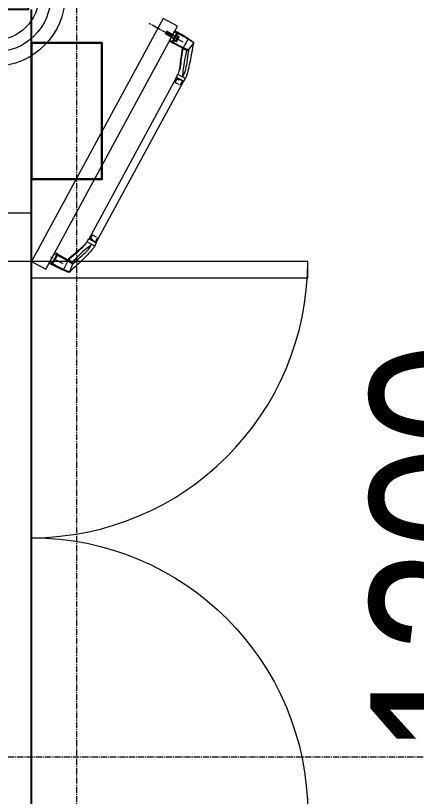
# Model space of a CAD drawing. Header units: millimetres. Extents: x -65509 to 912790, y 446 to 713294.
# Drawn here: x 483912 to 485145, y 515462 to 517865 of the extents above; entities that cross this region are included whole.
import ezdxf
from ezdxf import colors
from ezdxf.entities.mleader import LeaderData, LeaderLine
from ezdxf.math import Vec2, Vec3

# ---------------------------------------------------------------- set-up
doc = ezdxf.new("R2010")
doc.units = ezdxf.units.MM
for name, pattern in [('CENTER2', [28.575, 19.05, -3.175, 3.175, -3.175]), ('CENTERLINE', [30, 12, -1.5, 3, -1.5, 12]), ('HIDDEN', [9.525, 6.35, -3.175])]:
    doc.linetypes.add(name, pattern=pattern)
doc.layers.get('Defpoints').update_dxf_attribs({"color": 250})
for name, color, linetype, lineweight in [('АР_Витраж', 250, 'Continuous', 13), ('АР_Двери_витраж', 250, 'Continuous', 9), ('АР_Двери_внутренние_антипаника', 250, 'Continuous', 0), ('АР_Размеры обшивки', 250, 'Continuous', 5), ('КМ_Фахверки', 250, 'Continuous', 25), ('Размеры зашивки ГКЛ', 250, 'Continuous', 0), ('РД_Воронки с кровли', 250, 'Continuous', 18), ('РД_Оси_100', 250, 'Continuous', 0), ('РД_проем_инж перемыч_фахверк', 250, 'Continuous', 18)]:
    doc.layers.add(name, color=color, linetype=linetype, lineweight=lineweight)
doc.layers.add('АР_Делит', color=250, linetype='Continuous', lineweight=0, plot=False)
doc.layers.add('РД_Проем', color=250, linetype='Continuous', lineweight=0, plot=False)
doc.layers.add('МАГНИТЫ', color=7, linetype='Continuous', lineweight=30, true_color=0xd100d1)
doc.layers.add('РД_Витраж_вн', color=250, linetype='Continuous')
doc.styles.add('style1', font='ARIALN.TTF')
doc.dimstyles.new('Dim200_ареал', dxfattribs={"dimscale": 100, "dimtxt": 5, "dimasz": 2.5, "dimexe": 2, "dimexo": 2, "dimgap": 1, "dimtad": 1, "dimzin": 12, "dimdsep": 46, "dimtxsty": 'style1', "dimblk": 'ARCHTICK', "dimcen": 3, "dimdle": 2, "dimclrd": 256, "dimclre": 256, "dimaunit": 1, "dimadec": 0, "dimazin": 3, "dimtfac": 1, "dimtmove": 1, "dimatfit": 3, "dimldrblk": 'OPEN30', "dimfxl": 5, "dimfxlon": 1, "dimtolj": 1, "dimtzin": 0, "dimlwd": 9, "dimlwe": 9, "dimarcsym": 0})

# ---------------------------------------------------------------- blocks, each defined once
blk = doc.blocks.new('Ф_пеноблок 200')
at = {"layer": 'АР_Делит', "color": 1}
for radius in [216.3, 173, 136.2]:
    blk.add_circle((103.4, -41.9), radius, dxfattribs=at)
at = {"layer": 'КМ_Фахверки'}
blk.add_lwpolyline([(0, -75), (0, 0), (200, 0), (200, -75)], dxfattribs=at)
blk = doc.blocks.new('UUNEW01NEW00')
at = {"layer": 'АР_Двери_внутренние_антипаника', "color": 1, "linetype": 'CENTERLINE'}
blk.add_line((0, 4.4), (0, 26), dxfattribs=at)
at = {"layer": 'АР_Двери_внутренние_антипаника', "color": 40, "linetype": 'Continuous'}
for p, q in [((-9.1, 24), (9.1, 24)), ((-9.1, 19.3), (-9.1, 24)), ((-9, 18.2), (-9.1, 19.3)), ((-9, 17.1), (-9, 18.2)), ((-8.5, 1.5), (-9, 17.1)), ((9.1, 24), (9.1, 19.3)), ((-8.8, 1.3), (-13.2, -0.1)), ((-8.5, 1.5), (-8.8, 1.3)), ((8.3, 0.5), (8, -3.9)), ((-47.5, -11.9), (-52.5, -11.9)), ((-47.5, -11.9), (-46.3, -11.8)), ((-45.1, -11.7), (-46.3, -11.8)), ((-44.4, -11.5), (-45.1, -11.7)), ((-42.2, -11), (-44.4, -11.6)), ((-40, -10.4), (-42.2, -11)), ((-38, -9.7), (-40, -10.4)), ((-36.1, -9), (-38, -9.7)), ((-34.2, -8.3), (-36.1, -9)), ((-32.1, -7.5), (-34.2, -8.3)), ((-30.3, -6.7), (-32.1, -7.5)), ((-28.2, -5.9), (-30.3, -6.7)), ((-25.9, -4.9), (-28.2, -5.9)), ((-23.3, -3.9), (-25.9, -4.9)), ((-20.4, -2.7), (-23.3, -3.9)), ((-17, -1.5), (-20.4, -2.7)), ((-13.2, -0.1), (-17, -1.5)), ((-0.2, -12.7), (4.6, -11.2)), ((4.6, -11.2), (5.6, -10.9)), ((5.6, -10.9), (6.4, -10.5)), ((6.4, -10.5), (7.3, -9.6)), ((7.3, -9.6), (7.6, -8.9)), ((7.6, -8.9), (7.7, -8.7)), ((8, -3.9), (7.7, -8.6)), ((7.7, -8.7), (7.7, -8.6)), ((-53, -19.5), (-53, -12.4)), ((-53, -24.6), (-53, -19.5)), ((-39.3, -24.3), (-37.6, -23.9)), ((-37.6, -23.9), (-36.2, -23.6)), ((-36.2, -23.6), (-35.1, -23.3)), ((-35.1, -23.3), (-34.2, -23.1)), ((-34.2, -23.1), (-33.1, -22.8)), ((-33.1, -22.8), (-31.7, -22.5)), ((-31.7, -22.5), (-30.1, -22)), ((-30.1, -22), (-28.2, -21.5)), ((-28.2, -21.5), (-26, -20.8)), ((-26, -20.8), (-23.3, -20)), ((-23.3, -20), (-20.2, -19.1)), ((-20.2, -19.1), (-17.7, -18.3)), ((-17.7, -18.3), (-14.9, -17.4)), ((-14.9, -17.4), (-11.8, -16.4)), ((-11.8, -16.4), (-8.3, -15.3)), ((-8.3, -15.3), (-4.5, -14.1)), ((-4.5, -14.1), (-0.2, -12.7)), ((-52.5, -25.1), (-47.5, -25.1)), ((-47.5, -25.1), (-45.1, -25)), ((-45.1, -25), (-44.1, -24.9)), ((-44.1, -24.9), (-43.6, -24.9)), ((-43.6, -24.9), (-43, -24.8)), ((-43, -24.8), (-42.4, -24.8)), ((-42.4, -24.8), (-41.8, -24.7)), ((-41.8, -24.7), (-41.1, -24.6)), ((-41.1, -24.6), (-39.3, -24.3))]:
    blk.add_line(p, q, dxfattribs=at)
at = {"layer": 'АР_Двери_внутренние_антипаника', "color": 1, "linetype": 'Continuous'}
for p, q in [((-9.1, 19.3), (-8.9, 19.4)), ((-9.1, 19.3), (-9, 18.8)), ((-9, 18.8), (-8.8, 18.6)), ((-8.9, 19.4), (-8.5, 19.5)), ((-8.8, 18.6), (-8.6, 18.4)), ((-8.6, 18.4), (-8.4, 18.2)), ((-8.5, 19.5), (-8.2, 19.5)), ((-8.4, 18.2), (-8.1, 18.1)), ((-8.2, 19.5), (-7.8, 19.6)), ((-8.1, 18.1), (-7.6, 18)), ((-7.8, 19.6), (-7.5, 19.6)), ((-7.5, 18.3), (-7.6, 18.2)), ((-7.6, 18.2), (-7.6, 18)), ((-7.6, 18), (-7.6, 16.2)), ((-7.6, 16.2), (-7.6, 14.1)), ((-7.6, 14.1), (-7.6, 12.2)), ((-7.6, 12.2), (-7.6, 9.8)), ((-7.5, 19.6), (-7.1, 19.6)), ((-7.4, 18.3), (-7.5, 18.3)), ((-7.3, 18.3), (-7.4, 18.3)), ((-7.2, 18.3), (-7.3, 18.3)), ((-7.1, 18.3), (-7.2, 18.3)), ((-7.1, 24), (-7.1, 19.6)), ((-7.1, 19.6), (7.1, 19.6)), ((-7.1, 19.6), (-7.1, 18.3)), ((7.1, 18.3), (-7.1, 18.3)), ((-3.5, 16), (-4.6, 16.4)), ((-4.6, 16.4), (-4.6, 16.3)), ((-3.5, 15.9), (-4.6, 16.3)), ((-4.6, 16.3), (-3.8, 14.8)), ((-3.8, 14.8), (-3.3, 14.8)), ((-3, 14.7), (-3.8, 14.7)), ((-3.8, 14.7), (-3.8, 14.6)), ((-3, 14.6), (-3.8, 14.6)), ((-3.8, 14.6), (-3.8, 13.7)), ((-3.8, 13.7), (-3, 13.7)), ((-3.3, 14.8), (-3.6, 15.5)), ((-3.6, 15.5), (-2.7, 15.3)), ((-3.3, 14.9), (-3.6, 15.5)), ((-2.3, 15.7), (-3.5, 16)), ((-2.3, 15.6), (-3.5, 15.9)), ((-3.1, 14.4), (-3.4, 14.4)), ((-3.4, 14.4), (-3.4, 13.9)), ((-3.4, 14), (-3.1, 14)), ((-3.4, 13.9), (-3.1, 13.9)), ((-3.3, 14.9), (-3.3, 14.8)), ((-3, 14.4), (-3.1, 14.4)), ((-3.1, 14), (-3.1, 13.9)), ((-3.1, 14), (-3, 14)), ((-3.1, 13.9), (-3, 13.9)), ((-3, 14.7), (-3, 14.6)), ((-2.9, 14.7), (-3, 14.7)), ((-2.9, 14.6), (-3, 14.6)), ((-2.9, 14.4), (-3, 14.4)), ((-3, 14.4), (-3, 14.4)), ((-3, 14.4), (-3, 14.4)), ((-3, 14), (-3, 14)), ((-3, 14), (-3, 14)), ((-3, 14), (-2.9, 14)), ((-3, 13.9), (-3, 13.9)), ((-3, 13.9), (-3, 13.9)), ((-3, 13.9), (-2.9, 13.9)), ((-3, 13.7), (-2.9, 13.7)), ((-2.8, 14.7), (-2.9, 14.7)), ((-2.9, 14.7), (-2.9, 14.7)), ((-2.8, 14.5), (-2.9, 14.6)), ((-2.9, 14.6), (-2.9, 14.6)), ((-2.9, 14.3), (-2.9, 14.4)), ((-2.9, 14.3), (-2.9, 14.3)), ((-2.9, 14.3), (-2.9, 14.3)), ((-2.9, 14.3), (-2.9, 14.3)), ((-2.9, 14), (-2.9, 14.3)), ((-2.9, 14.1), (-2.9, 14)), ((-2.9, 14), (-2.9, 14.1)), ((-2.9, 14.1), (-2.9, 14.1)), ((-2.9, 14.1), (-2.9, 14.1)), ((-2.9, 14.1), (-2.9, 14.1)), ((-2.9, 14), (-2.9, 14)), ((-2.9, 13.9), (-2.9, 14)), ((-2.9, 14), (-2.9, 14)), ((-2.9, 14), (-2.9, 14)), ((-2.9, 13.9), (-2.9, 13.9)), ((-2.9, 13.9), (-2.9, 13.9)), ((-2.9, 13.7), (-2.8, 13.7)), ((-2.7, 14.6), (-2.8, 14.7)), ((-2.7, 14.5), (-2.8, 14.5)), ((-2.8, 13.7), (-2.8, 13.8)), ((-2.8, 13.8), (-2.7, 13.8)), ((-2.7, 15.3), (-1.7, 15.1)), ((-2.6, 14.6), (-2.7, 14.6)), ((-2.6, 14.5), (-2.7, 14.5)), ((-2.7, 13.8), (-2.6, 13.8)), ((-2.6, 14.5), (-2.6, 14.6)), ((-2.6, 14.6), (-2.6, 14.6)), ((-2.6, 14.4), (-2.6, 14.5)), ((-2.5, 14.5), (-2.6, 14.5)), ((-2.5, 14.4), (-2.6, 14.4)), ((-2.6, 14.4), (-2.6, 14.4)), ((-2.6, 13.8), (-2.6, 13.9)), ((-2.6, 13.9), (-2.5, 13.9)), ((-2.5, 14.4), (-2.5, 14.5)), ((-2.5, 14.4), (-2.5, 14.3)), ((-2.5, 14.3), (-2.5, 14.4)), ((-2.5, 14), (-2.5, 14.3)), ((-2.5, 13.9), (-2.5, 14)), ((-1, 15.5), (-2.3, 15.7)), ((-1, 15.4), (-2.3, 15.6)), ((-2.2, 14.5), (-2.3, 14.5)), ((-2.3, 14.5), (-2.3, 14.4)), ((-2.3, 14.4), (-2.3, 14.3)), ((-2.2, 14.4), (-2.3, 14.4)), ((-2.3, 14.4), (-2.3, 14.3)), ((-2.3, 14.3), (-2.3, 14)), ((-2.3, 14), (-2.3, 13.9)), ((-2.3, 13.9), (-2.3, 13.9)), ((-2.3, 13.9), (-2.2, 13.8)), ((-2.1, 14.6), (-2.2, 14.6)), ((-2.2, 14.6), (-2.2, 14.5)), ((-2.1, 14.5), (-2.2, 14.5)), ((-2.2, 14.5), (-2.2, 14.4)), ((-2.2, 13.8), (-2.2, 13.8)), ((-2.2, 13.8), (-2.1, 13.8)), ((-2, 14.7), (-2.1, 14.6)), ((-2, 14.6), (-2.1, 14.5)), ((-2.1, 14.6), (-2.1, 14.6)), ((-2.1, 14.5), (-2.1, 14.5)), ((-2.1, 13.8), (-2, 13.7)), ((-1.9, 14.7), (-2, 14.7)), ((-1.9, 14.6), (-2, 14.6)), ((-2, 13.7), (-2, 13.7)), ((-2, 13.7), (-1.9, 13.7)), ((-1.8, 14.7), (-1.9, 14.7)), ((-1.8, 14.6), (-1.9, 14.6)), ((-1.8, 14.4), (-1.9, 14.4)), ((-1.9, 14.4), (-1.9, 14.3)), ((-1.9, 14.3), (-1.9, 14)), ((-1.9, 14.3), (-1.9, 14.3)), ((-1.9, 14.3), (-1.9, 14.3)), ((-1.9, 14.3), (-1.9, 14.3)), ((-1.9, 14.1), (-1.9, 14.1)), ((-1.9, 14.1), (-1.9, 14.1)), ((-1.9, 14.1), (-1.9, 14.1)), ((-1.9, 14.1), (-1.8, 14)), ((-1.9, 14), (-1.9, 14)), ((-1.9, 14), (-1.9, 14)), ((-1.9, 14), (-1.9, 13.9)), ((-1.9, 13.9), (-1.8, 13.9)), ((-1.9, 13.7), (-1.8, 13.7)), ((-1.8, 14.7), (-1.8, 14.6)), ((-1.5, 14.7), (-1.8, 14.7)), ((-1.5, 14.6), (-1.8, 14.6)), ((-1.7, 14.4), (-1.8, 14.4)), ((-1.8, 14.4), (-1.8, 14.4)), ((-1.8, 14.4), (-1.8, 14.4)), ((-1.8, 14), (-1.8, 14)), ((-1.8, 14), (-1.8, 14)), ((-1.8, 14), (-1.7, 14)), ((-1.8, 13.9), (-1.8, 13.9)), ((-1.8, 13.9), (-1.8, 13.9)), ((-1.8, 13.9), (-1.7, 13.9)), ((-1.8, 13.7), (-1.5, 13.7)), ((-1.7, 15.1), (-0.7, 15)), ((-1.7, 14.4), (-1.7, 14.4)), ((-1.6, 14.4), (-1.7, 14.4)), ((-1.7, 14), (-1.7, 13.9)), ((-1.7, 14), (-1.7, 14)), ((-1.7, 14), (-1.6, 14)), ((-1.7, 13.9), (-1.6, 13.9)), ((-1.7, 13.9), (-1.7, 13.9)), ((-1.5, 14.4), (-1.6, 14.4)), ((-1.6, 14.4), (-1.6, 14.4)), ((-1.6, 14), (-1.6, 13.9)), ((-1.6, 14), (-1.6, 14)), ((-1.6, 14), (-1.5, 14)), ((-1.6, 13.9), (-1.6, 13.9)), ((-1.6, 13.9), (-1.5, 13.9)), ((-1.5, 14.7), (-1.5, 14.6)), ((-1.4, 14.7), (-1.5, 14.7)), ((-1.4, 14.6), (-1.5, 14.6)), ((-1.4, 14.3), (-1.5, 14.4)), ((-1.5, 14.4), (-1.5, 14.4)), ((-1.5, 14.4), (-1.5, 14.4)), ((-1.5, 14), (-1.4, 14.1)), ((-1.5, 14), (-1.5, 14)), ((-1.5, 14), (-1.5, 14)), ((-1.5, 14), (-1.5, 14)), ((-1.5, 13.9), (-1.5, 13.9)), ((-1.5, 13.9), (-1.5, 13.9)), ((-1.5, 13.9), (-1.5, 13.9)), ((-1.5, 13.9), (-1.4, 13.9)), ((-1.5, 13.7), (-1.4, 13.7)), ((-1.3, 14.7), (-1.4, 14.7)), ((-1.3, 14.6), (-1.4, 14.6)), ((-1.4, 14.3), (-1.4, 14.3)), ((-1.4, 14.3), (-1.4, 14.3)), ((-1.4, 14.3), (-1.4, 14.3)), ((-1.4, 14), (-1.4, 14.3)), ((-1.4, 14.1), (-1.4, 14)), ((-1.4, 14.1), (-1.4, 14.1)), ((-1.4, 14.1), (-1.4, 14.1)), ((-1.4, 14.1), (-1.4, 14.1)), ((-1.4, 13.9), (-1.4, 14)), ((-1.4, 14), (-1.4, 14)), ((-1.4, 14), (-1.4, 14)), ((-1.4, 13.7), (-1.3, 13.7)), ((-1.2, 14.6), (-1.3, 14.7)), ((-1.3, 14.7), (-1.3, 14.7)), ((-1.3, 14.5), (-1.3, 14.6)), ((-1.2, 14.5), (-1.3, 14.5)), ((-1.3, 13.7), (-1.2, 13.8)), ((-1.1, 14.6), (-1.2, 14.6)), ((-1.1, 14.5), (-1.2, 14.5)), ((-1.2, 13.8), (-1.2, 13.8)), ((-1.2, 13.8), (-1.1, 13.8)), ((-1.1, 14.5), (-1.1, 14.6)), ((-1.1, 14.6), (-1.1, 14.6)), ((-1.1, 14.4), (-1.1, 14.5)), ((-1, 14.5), (-1.1, 14.5)), ((-1, 14.4), (-1.1, 14.4)), ((-1.1, 14.4), (-1.1, 14.4)), ((-1.1, 13.8), (-1.1, 13.9)), ((-1.1, 13.9), (-1, 13.9)), ((0, 16.5), (-1, 15.5)), ((0, 16.4), (-1, 15.4)), ((-1, 15.5), (-1, 15.4)), ((-1, 14.4), (-1, 14.5)), ((-1, 14.3), (-1, 14.4)), ((-1, 14.4), (-1, 14.3)), ((-1, 14), (-1, 14.3)), ((-1, 13.9), (-1, 14)), ((0, 14.7), (-0.8, 14.7)), ((-0.8, 14.7), (-0.8, 14.6)), ((0, 14.6), (-0.8, 14.6)), ((-0.8, 14.6), (-0.8, 13.7)), ((-0.8, 13.7), (-0.4, 13.7)), ((-0.7, 15), (0, 15.7)), ((-0.1, 14.4), (-0.4, 14.4)), ((-0.4, 14.4), (-0.4, 14.2)), ((-0.4, 14.3), (-0.1, 14.3)), ((-0.4, 14.2), (-0.1, 14.2)), ((-0.4, 14.1), (-0.2, 14.1)), ((-0.4, 13.7), (-0.4, 14.1)), ((-0.2, 14.1), (0, 13.7)), ((0, 14.4), (-0.1, 14.4)), ((-0.1, 14.4), (-0.1, 14.4)), ((-0.1, 14.4), (-0.1, 14.4)), ((-0.1, 14.3), (-0.1, 14.2)), ((-0.1, 14.3), (-0.1, 14.3)), ((-0.1, 14.3), (-0.1, 14.3)), ((-0.1, 14.3), (0, 14.3)), ((-0.1, 14.2), (-0.1, 14.2)), ((-0.1, 14.2), (-0.1, 14.2)), ((-0.1, 14.2), (0, 14.2)), ((0, 16.5), (0, 16.4)), ((1, 15.5), (0, 16.5)), ((1, 15.4), (0, 16.4)), ((0, 15.7), (0.7, 15)), ((0, 14.7), (0, 14.6)), ((0.1, 14.7), (0, 14.7)), ((0.1, 14.6), (0, 14.6)), ((0, 14.3), (0, 14.4)), ((0, 14.4), (0, 14.4)), ((0, 14.3), (0, 14.4)), ((0, 14.4), (0, 14.4)), ((0, 14.4), (0, 14.4)), ((0, 14.4), (0, 14.4)), ((0, 14.4), (0, 14.4)), ((0, 14.3), (0, 14.3)), ((0, 14.3), (0, 14.3)), ((0, 14.3), (0, 14.3)), ((0, 14.2), (0, 14.3)), ((0, 14.3), (0, 14.3)), ((0, 14.3), (0, 14.3)), ((0, 14.3), (0, 14.3)), ((0, 14.2), (0, 14.2)), ((0, 14.2), (0, 14.2)), ((0, 13.7), (0.5, 13.7)), ((0.2, 14.7), (0.1, 14.7)), ((0.2, 14.6), (0.1, 14.6)), ((0.3, 14.6), (0.2, 14.7)), ((0.2, 14.7), (0.2, 14.7)), ((0.2, 14.5), (0.2, 14.6)), ((0.3, 14.5), (0.2, 14.5)), ((0.5, 13.7), (0.2, 14.1)), ((0.2, 14.1), (0.3, 14.1)), ((0.4, 14.6), (0.3, 14.6)), ((0.4, 14.5), (0.3, 14.5)), ((0.3, 14.1), (0.4, 14.2)), ((0.3, 14.1), (0.3, 14.1)), ((0.5, 13.8), (0.3, 14.1)), ((0.4, 14.5), (0.4, 14.6)), ((0.4, 14.6), (0.4, 14.6)), ((0.4, 14.4), (0.4, 14.5)), ((0.4, 14.4), (0.4, 14.5)), ((0.4, 14.5), (0.4, 14.5)), ((0.4, 14.3), (0.4, 14.4)), ((0.4, 14.4), (0.4, 14.4)), ((0.4, 14.4), (0.4, 14.4)), ((0.4, 14.2), (0.4, 14.3)), ((0.4, 14.3), (0.4, 14.3)), ((0.4, 14.2), (0.4, 14.2)), ((0.5, 13.8), (0.5, 13.7)), ((0.7, 15), (1.7, 15.1)), ((0.7, 14.7), (0.7, 14.6)), ((1.4, 14.7), (0.7, 14.7)), ((1.4, 14.6), (0.7, 14.6)), ((0.7, 14.6), (0.7, 13.7)), ((0.7, 13.7), (1.1, 13.7)), ((2.3, 15.7), (1, 15.5)), ((2.3, 15.6), (1, 15.4)), ((1, 15.5), (1, 15.4)), ((1.1, 13.7), (1.1, 14.3)), ((1.1, 14.3), (1.2, 14.3)), ((1.2, 14.3), (1.5, 13.7)), ((1.4, 14.7), (1.4, 14.6)), ((1.6, 14.2), (1.4, 14.7)), ((1.6, 14.1), (1.4, 14.6)), ((1.5, 13.7), (1.8, 13.7)), ((1.6, 14.2), (1.6, 14.1)), ((1.7, 14.2), (1.6, 14.2)), ((1.7, 14.1), (1.6, 14.1)), ((1.7, 15.1), (2.7, 15.3)), ((1.9, 14.7), (1.7, 14.2)), ((1.9, 14.6), (1.7, 14.1)), ((1.7, 14.2), (1.7, 14.1)), ((1.8, 13.7), (2, 14.3)), ((1.9, 14.7), (1.9, 14.6)), ((2.5, 14.7), (1.9, 14.7)), ((2.5, 14.6), (1.9, 14.6)), ((2, 14.3), (2.2, 14.3)), ((2.2, 14.3), (2.2, 13.7)), ((2.2, 13.7), (2.5, 13.7)), ((3.5, 16), (2.3, 15.7)), ((3.5, 15.9), (2.3, 15.6)), ((2.5, 14.7), (2.5, 14.6)), ((2.5, 13.7), (2.5, 14.6)), ((2.7, 15.3), (3.6, 15.5)), ((3.1, 14.7), (2.7, 13.8)), ((3.1, 14.6), (2.7, 13.7)), ((2.7, 13.8), (2.7, 13.7)), ((2.7, 13.7), (3.2, 13.7)), ((3.1, 14.7), (3.1, 14.6)), ((3.9, 14.7), (3.1, 14.7)), ((3.9, 14.6), (3.1, 14.6)), ((3.2, 13.7), (3.2, 13.9)), ((3.2, 13.9), (3.8, 13.9)), ((3.6, 15.5), (3.3, 14.8)), ((3.6, 15.5), (3.3, 14.9)), ((3.3, 14.9), (3.3, 14.8)), ((3.3, 14.8), (3.8, 14.8)), ((3.4, 14.3), (3.3, 14)), ((3.3, 14.1), (3.7, 14.1)), ((3.3, 14), (3.7, 14)), ((3.6, 14.3), (3.4, 14.3)), ((4.6, 16.4), (3.5, 16)), ((4.6, 16.3), (3.5, 15.9)), ((3.7, 14), (3.6, 14.3)), ((3.8, 14.8), (4.6, 16.3)), ((3.8, 13.9), (3.8, 13.7)), ((3.8, 13.7), (4.2, 13.7)), ((3.9, 14.7), (3.9, 14.6)), ((4.2, 13.8), (3.9, 14.7)), ((4.2, 13.7), (3.9, 14.6)), ((4.2, 13.8), (4.2, 13.7)), ((4.6, 16.4), (4.6, 16.3)), ((7.1, 19.6), (7.1, 24)), ((7.1, 19.6), (7.1, 18.3)), ((7.1, 19.6), (7.5, 19.6)), ((7.2, 18.3), (7.1, 18.3)), ((7.3, 18.3), (7.2, 18.3)), ((7.5, 18.3), (7.3, 18.3)), ((7.5, 19.6), (7.8, 19.6)), ((7.6, 18.2), (7.5, 18.3)), ((7.6, 18), (7.6, 18.2)), ((7.6, 18), (8.1, 18.1)), ((7.6, 16.2), (7.6, 18)), ((7.6, 14.2), (7.6, 16.2)), ((7.6, 12.3), (7.6, 14.2)), ((7.6, 9.9), (7.6, 12.3)), ((7.8, 19.6), (8.2, 19.5)), ((8.1, 18.1), (8.4, 18.2)), ((8.2, 19.5), (8.5, 19.5)), ((8.4, 18.2), (8.6, 18.4)), ((8.5, 19.5), (8.9, 19.4)), ((8.6, 18.4), (8.8, 18.6)), ((8.8, 18.6), (9, 18.8)), ((8.9, 19.4), (9.1, 19.3)), ((9, 18.8), (9.1, 19.3)), ((-9.3, 0.2), (-14.4, -1.5)), ((-9.2, 0.8), (-9.3, 0.2)), ((-9.3, -0.1), (-9.3, 0.2)), ((-9.2, 0.2), (-9.3, 0.2)), ((-9.1, 1), (-9.2, 0.8)), ((-8.9, 0.5), (-9.2, 0.2)), ((-9, 1.2), (-9.1, 1)), ((-8.8, 1.3), (-9, 1.2)), ((-8.7, 0.8), (-8.9, 0.5)), ((-8.6, 0.9), (-8.7, 0.8)), ((-8.6, 1), (-8.6, 0.9)), ((-8.5, 1), (-8.6, 1)), ((-8.4, 0.8), (-8.5, 1.5)), ((-8.4, 1.3), (-8.5, 1)), ((-8.4, 1.4), (-8.4, 0.4)), ((-8.3, 0.5), (-8.4, 0.8)), ((-8.4, 0.4), (-8.4, -0.4)), ((-8.4, 0.4), (-8.3, 0.4)), ((-8.1, 0.2), (-8.3, 0.5)), ((-7.8, 0.1), (-8.1, 0.2)), ((-7.4, 0), (-7.8, 0.1)), ((-7.6, 9.8), (-7.6, 7.8)), ((-7.6, 7.8), (-7.6, 6.2)), ((-7.6, 6.2), (-7.6, 4.7)), ((-7.6, 4.7), (-7.5, 3.2)), ((-7.5, 3.2), (-7.5, 1.6)), ((-7.5, 1.6), (-7.4, 0)), ((-7.5, 0), (-7.5, 0)), ((-7.5, 0), (-7.3, 0)), ((-7.4, 0), (7.4, 0)), ((-7.3, 0), (7.3, 0)), ((6.7, -9.4), (7.3, 0)), ((7.4, 0), (7.5, 2)), ((7.8, 0.1), (7.4, 0)), ((7.5, 2), (7.6, 4)), ((7.6, 8), (7.6, 9.9)), ((7.6, 5.9), (7.6, 8)), ((7.6, 4), (7.6, 5.9)), ((8.1, 0.2), (7.8, 0.1)), ((8.3, 0.5), (8.1, 0.2)), ((8.4, 0.8), (8.3, 0.5)), ((-52.5, -11.9), (-52.5, -19.8)), ((-47.5, -11.9), (-47.5, -19.8)), ((-47.5, -11.9), (-47.5, -11.9)), ((-43.1, -11.4), (-44.5, -11.6)), ((-41.6, -11.2), (-43.1, -11.4)), ((-39.3, -10.7), (-41.6, -11.2)), ((-36.7, -9.9), (-39.3, -10.7)), ((-33.8, -8.9), (-36.7, -9.9)), ((-30.7, -7.7), (-33.8, -8.9)), ((-27.2, -6.3), (-30.7, -7.7)), ((-23.3, -4.8), (-27.2, -6.3)), ((-26.8, -12.1), (-22.9, -10.9)), ((-19.1, -3.2), (-23.3, -4.8)), ((-22.9, -10.9), (-18.7, -9.6)), ((-14.4, -1.5), (-19.1, -3.2)), ((-18.7, -9.6), (-14, -8.2)), ((-12.8, -10.8), (-17.3, -12.4)), ((-14, -8.2), (-8.8, -6.6)), ((-7.8, -9.1), (-12.8, -10.8)), ((-9, -3.8), (-9.3, -0.1)), ((-8.8, -6.6), (-9, -3.8)), ((-8.8, -6.6), (-8.8, -6.6)), ((-8.8, -7.3), (-8.8, -6.6)), ((-8.8, -6.6), (-8.7, -6.6)), ((-8.5, -8.1), (-8.8, -7.3)), ((-8.7, -6.6), (-8.6, -6.6)), ((-8.6, -6.6), (-8.4, -6.7)), ((-8.2, -8.7), (-8.5, -8.1)), ((-8.4, -0.4), (-8.3, -0.9)), ((-8.4, -6.7), (-8.1, -6.7)), ((-8.3, -0.9), (-8.3, -1.1)), ((-8.3, -1.1), (-8.3, -1.1)), ((-8.3, -1.2), (-8.2, -1.2)), ((-8.2, -1.2), (-8.2, -1.2)), ((-8.2, -1.2), (-8.2, -1.5)), ((-8.2, -1.5), (-8.2, -1.5)), ((-7.8, -9.1), (-8.2, -8.7)), ((-8.1, -6.7), (-8, -6.6)), ((-8, -7.1), (-8.1, -6.7)), ((-8.1, -6.7), (-8.1, -6.7)), ((-8, -6.6), (-8, -6.6)), ((-8, -6.6), (-7.9, -6.6)), ((-7.6, -7.6), (-8, -7.1)), ((-7.8, -6.9), (-7.9, -6.6)), ((-7.9, -6.6), (-7.9, -6.7)), ((-7.9, -6.7), (-7.9, -6.6)), ((-7.5, -7.2), (-7.8, -6.9)), ((-7.4, -8.9), (-7.8, -9.1)), ((-7.2, -8), (-7.6, -7.6)), ((-7.2, -7.4), (-7.5, -7.2)), ((-7.1, -8.7), (-7.4, -8.9)), ((-7.3, 0), (-7.2, -1.7)), ((-7.2, -1.7), (-7.2, -3.1)), ((-7.2, -3.1), (-7.1, -4.5)), ((-6.9, -7.4), (-7.2, -7.4)), ((-6.7, -8.2), (-7.2, -8)), ((-7.1, -4.5), (-7, -6)), ((-6.7, -8.2), (-7.1, -8.7)), ((-7, -6), (-6.9, -7.4)), ((-6.9, -7.4), (-6.8, -7.5)), ((-6.8, -7.5), (-6.8, -7.5)), ((-6.8, -7.5), (-6.8, -7.6)), ((-6.8, -7.6), (-6.8, -7.6)), ((-6.8, -7.6), (-6.8, -7.6)), ((-6.8, -7.6), (-6.8, -7.6)), ((-6.8, -7.6), (-6.8, -7.6)), ((-6.8, -7.6), (-6.8, -7.6)), ((-6.8, -7.6), (-6.8, -7.6)), ((-6.8, -7.6), (-6.8, -7.6)), ((-6.8, -7.6), (-6.8, -7.6)), ((-6.8, -7.6), (-6.8, -7.6)), ((-6.8, -7.6), (-6.8, -7.6)), ((-6.8, -7.6), (-6.8, -7.6)), ((-6.8, -7.6), (-6.8, -7.6)), ((-6.8, -7.6), (-6.8, -7.6)), ((-6.8, -7.6), (-6.7, -7.8)), ((-6.7, -7.8), (-6.6, -8)), ((-6.6, -8), (-6.7, -8.1)), ((-6.7, -8.1), (-6.7, -8.2)), ((-6.7, -8.2), (5.6, -10.6)), ((5.6, -10.6), (6.3, -10)), ((5.6, -10.6), (6, -10.6)), ((6, -10.6), (6.3, -10.5)), ((6.3, -10), (6.6, -9.7)), ((6.3, -10.5), (6.4, -10.5)), ((6.6, -9.7), (6.7, -9.4)), ((6.7, -9.4), (7.1, -9.3)), ((7.1, -9.3), (7.4, -9.1)), ((7.4, -9.1), (7.6, -8.9)), ((8.3, -0.4), (8.3, -0.3)), ((-52.5, -19.8), (-52.5, -25.1)), ((-47.5, -19.8), (-46, -19.6)), ((-45.9, -19.8), (-47.5, -19.8)), ((-47.5, -19.8), (-47.5, -25.1)), ((-46, -19.6), (-44.5, -19.2)), ((-44.3, -19.8), (-45.9, -19.8)), ((-44.5, -19.2), (-42.9, -18.5)), ((-42.5, -19.7), (-44.3, -19.8)), ((-42.9, -18.5), (-41.3, -17.7)), ((-40.6, -19.6), (-42.5, -19.7)), ((-41.3, -17.7), (-39, -16.7)), ((-37.8, -19.2), (-40.6, -19.6)), ((-39, -16.7), (-36.4, -15.7)), ((-34.9, -18.5), (-37.8, -19.2)), ((-36.4, -15.7), (-33.5, -14.5)), ((-31.9, -17.6), (-34.9, -18.5)), ((-33.5, -14.5), (-30.3, -13.4)), ((-28.7, -16.6), (-31.9, -17.6)), ((-30.3, -13.4), (-26.8, -12.1)), ((-25.2, -15.3), (-28.7, -16.6)), ((-21.4, -13.9), (-25.2, -15.3)), ((-17.3, -12.4), (-21.4, -13.9)), ((-52.5, -25.1), (-47.5, -25.1))]:
    blk.add_line(p, q, dxfattribs=at)
at = {"layer": 'АР_Двери_внутренние_антипаника', "color": 1, "linetype": 'HIDDEN'}
for p, q in [((-60.5, -14), (-53, -14)), ((-60.5, -14), (-60.5, -23)), ((-60.5, -23), (-53, -23)), ((-54.5, -17.6), (-54.5, -14.1)), ((-54.5, -14.1), (-53, -14.1)), ((-54.5, -17.6), (-53, -17.6))]:
    blk.add_line(p, q, dxfattribs=at)
at = {"layer": 'АР_Двери_внутренние_антипаника', "color": 40, "linetype": 'Continuous'}
for centre, radius, start, end in [((-490.9, 27.7), 500, 356.9219, 359.0377), ((-52.5, -12.4), 0.5, 90, 180), ((-52.5, -24.6), 0.5, 180, 270)]:
    blk.add_arc(centre, radius, start, end, dxfattribs=at)
at = {"layer": 'АР_Двери_внутренние_антипаника', "color": 1, "linetype": 'Continuous'}
blk.add_arc((490.8, 29.3), 500, 183.3082, 184.1216, dxfattribs=at)
blk.add_point((0, 0), dxfattribs=at)
blk = doc.blocks.new('66NEW00')
at = {"layer": 'АР_Двери_внутренние_антипаника', "color": 40, "linetype": 'Continuous'}
for p, q in [((9.1, 0), (-9.1, 0)), ((-9.1, 0), (-9.1, -4.7)), ((9.1, -4.7), (9.1, 0)), ((8.5, -22.4), (9, -6.9)), ((9, -5.7), (9.1, -4.7)), ((9, -6.9), (9, -5.7)), ((-8.3, -23.5), (-8, -27.9)), ((8.5, -22.4), (8.8, -22.7)), ((8.8, -22.7), (13.2, -24.1)), ((-8, -27.9), (-7.7, -32.5)), ((-7.7, -32.7), (-7.7, -32.5)), ((-7.6, -32.8), (-7.7, -32.7)), ((-7.3, -33.6), (-7.6, -32.8)), ((-6.4, -34.5), (-7.3, -33.6)), ((-5.6, -34.9), (-6.4, -34.5)), ((-4.6, -35.2), (-5.6, -34.9)), ((0.2, -36.7), (-4.6, -35.2)), ((13.2, -24.1), (17, -25.5)), ((17, -25.5), (20.4, -26.7)), ((20.4, -26.7), (23.3, -27.9)), ((23.3, -27.9), (25.9, -28.9)), ((25.9, -28.9), (28.2, -29.9)), ((28.2, -29.9), (30.3, -30.7)), ((30.3, -30.7), (32.1, -31.4)), ((32.1, -31.4), (34.2, -32.3)), ((34.2, -32.3), (36.1, -33)), ((36.1, -33), (38, -33.7)), ((38, -33.7), (40, -34.4)), ((40, -34.4), (42.2, -35)), ((42.2, -35), (44.4, -35.5)), ((44.4, -35.5), (45.1, -35.6)), ((45.1, -35.6), (46.3, -35.8)), ((47.5, -35.8), (46.3, -35.8)), ((47.5, -35.8), (52.5, -35.8)), ((4.5, -38.1), (0.2, -36.7)), ((8.3, -39.3), (4.5, -38.1)), ((11.8, -40.4), (8.3, -39.3)), ((14.9, -41.4), (11.8, -40.4)), ((17.7, -42.3), (14.9, -41.4)), ((20.2, -43), (17.7, -42.3)), ((23.3, -44), (20.2, -43)), ((26, -44.8), (23.3, -44)), ((28.2, -45.4), (26, -44.8)), ((30.1, -46), (28.2, -45.4)), ((31.7, -46.4), (30.1, -46)), ((33.1, -46.8), (31.7, -46.4)), ((34.2, -47.1), (33.1, -46.8)), ((35.1, -47.3), (34.2, -47.1)), ((36.2, -47.6), (35.1, -47.3)), ((37.6, -47.9), (36.2, -47.6)), ((39.3, -48.2), (37.6, -47.9)), ((53, -43.4), (53, -36.3)), ((53, -48.6), (53, -43.4)), ((41.1, -48.6), (39.3, -48.2)), ((41.8, -48.7), (41.1, -48.6)), ((42.4, -48.7), (41.8, -48.7)), ((43, -48.8), (42.4, -48.7)), ((43.6, -48.9), (43, -48.8)), ((44.1, -48.9), (43.6, -48.9)), ((45.1, -49), (44.1, -48.9)), ((47.5, -49.1), (45.1, -49)), ((52.5, -49.1), (47.5, -49.1))]:
    blk.add_line(p, q, dxfattribs=at)
at = {"layer": 'АР_Двери_внутренние_антипаника', "color": 1, "linetype": 'Continuous'}
for p, q in [((-7.1, -4.4), (-7.1, 0)), ((7.1, 0), (7.1, -4.4)), ((-8.9, -4.6), (-9.1, -4.7)), ((-9, -5.2), (-9.1, -4.7)), ((-8.8, -5.4), (-9, -5.2)), ((-8.5, -4.5), (-8.9, -4.6)), ((-8.6, -5.6), (-8.8, -5.4)), ((-8.4, -5.7), (-8.6, -5.6)), ((-8.2, -4.4), (-8.5, -4.5)), ((-8.1, -5.8), (-8.4, -5.7)), ((-7.8, -4.4), (-8.2, -4.4)), ((-7.6, -5.9), (-8.1, -5.8)), ((-7.5, -4.4), (-7.8, -4.4)), ((-7.6, -5.8), (-7.5, -5.7)), ((-7.6, -5.9), (-7.6, -5.8)), ((-7.6, -7.7), (-7.6, -5.9)), ((-7.6, -9.8), (-7.6, -7.7)), ((-7.6, -11.7), (-7.6, -9.8)), ((-7.6, -14), (-7.6, -11.7)), ((-7.1, -4.4), (-7.5, -4.4)), ((-7.5, -5.7), (-7.3, -5.7)), ((-7.3, -5.7), (-7.2, -5.6)), ((-7.2, -5.6), (-7.1, -5.6)), ((7.1, -4.4), (-7.1, -4.4)), ((-7.1, -4.4), (-7.1, -5.6)), ((-7.1, -5.6), (7.1, -5.6)), ((7.1, -4.4), (7.1, -5.6)), ((7.5, -4.4), (7.1, -4.4)), ((7.1, -5.6), (7.2, -5.6)), ((7.2, -5.6), (7.3, -5.7)), ((7.3, -5.7), (7.4, -5.7)), ((7.4, -5.7), (7.5, -5.7)), ((7.8, -4.4), (7.5, -4.4)), ((7.5, -5.7), (7.6, -5.8)), ((8.1, -5.8), (7.6, -5.9)), ((7.6, -5.8), (7.6, -5.9)), ((7.6, -5.9), (7.6, -7.8)), ((7.6, -7.8), (7.6, -9.9)), ((7.6, -9.9), (7.6, -11.8)), ((7.6, -11.8), (7.6, -14.2)), ((8.2, -4.4), (7.8, -4.4)), ((8.4, -5.7), (8.1, -5.8)), ((8.5, -4.5), (8.2, -4.4)), ((8.6, -5.6), (8.4, -5.7)), ((8.9, -4.6), (8.5, -4.5)), ((8.8, -5.4), (8.6, -5.6)), ((9, -5.2), (8.8, -5.4)), ((9.1, -4.7), (8.9, -4.6)), ((9.1, -4.7), (9, -5.2)), ((-8.4, -23.1), (-8.3, -23.5)), ((-8.3, -23.5), (-8.1, -23.7)), ((-8.1, -23.7), (-7.8, -23.9)), ((-7.8, -23.9), (-7.4, -24)), ((-7.6, -16), (-7.6, -14)), ((-7.6, -18.1), (-7.6, -16)), ((-7.6, -19.9), (-7.6, -18.1)), ((-7.5, -21.9), (-7.6, -19.9)), ((-7.4, -24), (-7.5, -21.9)), ((7.4, -24), (-7.4, -24)), ((7.3, -24), (-7.3, -24)), ((-6.7, -33.3), (-7.3, -24)), ((7.3, -24), (7.2, -25.6)), ((7.5, -24), (7.3, -24)), ((7.5, -22.4), (7.4, -24)), ((7.4, -24), (7.8, -23.9)), ((7.6, -19.3), (7.5, -20.8)), ((7.5, -20.8), (7.5, -22.4)), ((7.5, -24), (7.5, -24)), ((7.6, -14.2), (7.6, -16.2)), ((7.6, -16.2), (7.6, -17.8)), ((7.6, -17.8), (7.6, -19.3)), ((7.8, -23.9), (8.1, -23.7)), ((8.1, -23.7), (8.3, -23.5)), ((8.3, -23.5), (8.4, -23.1)), ((8.4, -23.6), (8.3, -23.6)), ((8.4, -23.1), (8.5, -22.4)), ((8.4, -22.6), (8.5, -22.9)), ((8.4, -22.6), (8.4, -23.6)), ((8.4, -23.6), (8.4, -24.3)), ((8.5, -22.9), (8.6, -23)), ((8.6, -23), (8.6, -23.1)), ((8.6, -23.1), (8.7, -23.2)), ((8.7, -23.2), (8.9, -23.4)), ((8.8, -22.7), (9, -22.8)), ((8.9, -23.4), (9.2, -23.8)), ((9, -22.8), (9.1, -22.9)), ((9.1, -22.9), (9.2, -23.2)), ((9.2, -23.2), (9.3, -23.8)), ((9.2, -23.8), (9.3, -23.8)), ((9.3, -23.8), (14.4, -25.5)), ((9.3, -24), (9.3, -23.8)), ((-8.3, -24.4), (-8.3, -24.2)), ((-7.4, -33.1), (-7.6, -32.8)), ((-7.1, -33.3), (-7.4, -33.1)), ((-6.7, -33.3), (-7.1, -33.3)), ((-6.6, -33.7), (-6.7, -33.3)), ((-6.3, -34), (-6.6, -33.7)), ((-6.3, -34.5), (-6.4, -34.4)), ((-5.6, -34.5), (-6.3, -34)), ((-6, -34.6), (-6.3, -34.5)), ((-5.6, -34.5), (-6, -34.6)), ((6.7, -32.2), (-5.6, -34.5)), ((6.7, -31.8), (6.6, -32)), ((6.6, -32), (6.7, -32.1)), ((6.8, -31.6), (6.7, -31.8)), ((6.7, -32.2), (7.2, -32)), ((6.7, -32.1), (6.7, -32.2)), ((6.7, -32.2), (7.1, -32.7)), ((6.9, -31.4), (6.8, -31.5)), ((6.8, -31.5), (6.8, -31.5)), ((6.8, -31.5), (6.8, -31.5)), ((6.8, -31.5), (6.8, -31.6)), ((6.8, -31.6), (6.8, -31.6)), ((6.8, -31.6), (6.8, -31.6)), ((6.8, -31.6), (6.8, -31.6)), ((6.8, -31.6), (6.8, -31.6)), ((6.8, -31.6), (6.8, -31.6)), ((6.8, -31.6), (6.8, -31.6)), ((6.8, -31.6), (6.8, -31.6)), ((6.8, -31.6), (6.8, -31.6)), ((6.8, -31.6), (6.8, -31.6)), ((6.8, -31.6), (6.8, -31.6)), ((6.8, -31.6), (6.8, -31.6)), ((6.8, -31.6), (6.8, -31.6)), ((7, -29.9), (6.9, -31.4)), ((6.9, -31.4), (7.2, -31.3)), ((7.1, -28.5), (7, -29.9)), ((7.2, -27.1), (7.1, -28.5)), ((7.1, -32.7), (7.4, -32.9)), ((7.2, -25.6), (7.2, -27.1)), ((7.2, -31.3), (7.5, -31.2)), ((7.2, -32), (7.6, -31.6)), ((7.4, -32.9), (7.8, -33.1)), ((7.5, -31.2), (7.8, -30.9)), ((7.6, -31.6), (8, -31.1)), ((7.8, -30.9), (7.9, -30.6)), ((7.8, -33.1), (8.2, -32.7)), ((7.8, -33.1), (12.8, -34.8)), ((8, -30.6), (7.9, -30.6)), ((7.9, -30.6), (7.9, -30.6)), ((7.9, -30.6), (7.9, -30.6)), ((8, -31.1), (8.1, -30.6)), ((8.1, -30.6), (8, -30.6)), ((8, -30.6), (8, -30.6)), ((8.1, -30.7), (8.1, -30.6)), ((8.4, -30.7), (8.1, -30.7)), ((8.2, -25.1), (8.2, -25.2)), ((8.3, -25.1), (8.2, -25.1)), ((8.2, -25.2), (8.2, -25.5)), ((8.2, -25.5), (8.2, -25.5)), ((8.2, -32.7), (8.5, -32.1)), ((8.4, -24.3), (8.3, -24.8)), ((8.3, -24.8), (8.3, -25.1)), ((8.3, -25.1), (8.3, -25.1)), ((8.6, -30.6), (8.4, -30.7)), ((8.5, -32.1), (8.8, -31.3)), ((8.7, -30.6), (8.6, -30.6)), ((8.8, -30.6), (8.7, -30.6)), ((8.8, -30.6), (9, -27.8)), ((14, -32.2), (8.8, -30.6)), ((8.8, -30.6), (8.8, -30.6)), ((8.8, -31.3), (8.8, -30.6)), ((9, -27.8), (9.3, -24)), ((12.8, -34.8), (17.3, -36.4)), ((18.7, -33.6), (14, -32.2)), ((14.4, -25.5), (19.1, -27.2)), ((22.9, -34.9), (18.7, -33.6)), ((19.1, -27.2), (23.3, -28.8)), ((26.8, -36.1), (22.9, -34.9)), ((23.3, -28.8), (27.2, -30.3)), ((27.2, -30.3), (30.7, -31.7)), ((30.7, -31.7), (33.8, -32.9)), ((33.8, -32.9), (36.7, -33.9)), ((36.7, -33.9), (39.3, -34.6)), ((39.3, -34.6), (41.6, -35.1)), ((41.6, -35.1), (43.1, -35.4)), ((43.1, -35.4), (44.5, -35.6)), ((47.5, -35.9), (47.5, -43.7)), ((47.5, -35.9), (47.5, -35.9)), ((52.5, -35.9), (52.5, -43.7)), ((17.3, -36.4), (21.4, -37.9)), ((21.4, -37.9), (25.2, -39.3)), ((25.2, -39.3), (28.7, -40.5)), ((30.3, -37.3), (26.8, -36.1)), ((28.7, -40.5), (31.9, -41.6)), ((33.5, -38.5), (30.3, -37.3)), ((31.9, -41.6), (34.9, -42.5)), ((36.4, -39.6), (33.5, -38.5)), ((34.9, -42.5), (37.8, -43.2)), ((39, -40.7), (36.4, -39.6)), ((37.8, -43.2), (40.6, -43.6)), ((41.3, -41.7), (39, -40.7)), ((40.6, -43.6), (42.5, -43.7)), ((42.9, -42.5), (41.3, -41.7)), ((42.5, -43.7), (44.3, -43.7)), ((44.5, -43.1), (42.9, -42.5)), ((44.3, -43.7), (45.9, -43.7)), ((46, -43.6), (44.5, -43.1)), ((45.9, -43.7), (47.5, -43.7)), ((47.5, -43.7), (46, -43.6)), ((47.5, -43.7), (47.5, -49.1)), ((52.5, -43.7), (52.5, -49.1)), ((52.5, -49.1), (47.5, -49.1))]:
    blk.add_line(p, q, dxfattribs=at)
at = {"layer": 'АР_Двери_внутренние_антипаника', "color": 1, "linetype": 'CENTERLINE'}
blk.add_line((0, -19.6), (0, 2), dxfattribs=at)
at = {"layer": 'АР_Двери_внутренние_антипаника', "color": 1, "linetype": 'HIDDEN'}
for p, q in [((60.5, -38), (53, -38)), ((54.5, -38.1), (53, -38.1)), ((54.5, -41.6), (53, -41.6)), ((60.5, -47), (53, -47)), ((54.5, -41.6), (54.5, -38.1)), ((60.5, -38), (60.5, -47))]:
    blk.add_line(p, q, dxfattribs=at)
at = {"layer": 'АР_Двери_внутренние_антипаника', "color": 40, "linetype": 'Continuous'}
for centre, radius, start, end in [((490.9, 3.7), 500, 180.9623, 183.0781), ((52.5, -36.3), 0.5, 0, 90), ((52.5, -48.6), 0.5, 270, 0)]:
    blk.add_arc(centre, radius, start, end, dxfattribs=at)
at = {"layer": 'АР_Двери_внутренние_антипаника', "color": 1, "linetype": 'Continuous'}
blk.add_arc((-490.8, 5.3), 500, 355.8784, 356.6918, dxfattribs=at)
blk.add_point((0, 0), dxfattribs=at)
blk = doc.blocks.new('*U632')
at = {"layer": 'АР_Двери_внутренние_антипаника', "color": 40, "linetype": 'Continuous'}
for p, q in [((669.9, 97.1), (106, 97.1)), ((669.9, 72.7), (106, 72.7)), ((-4.5, 0), (-4.5, -22.2)), ((4.5, 0), (4.5, -22.2))]:
    blk.add_line(p, q, dxfattribs=at)
at = {"layer": 'АР_Двери_внутренние_антипаника', "color": 1, "linetype": 'HIDDEN'}
for p, q in [((4.5, 7.5), (-4.5, 7.5)), ((-4.5, 0), (-4.5, 7.5)), ((4.5, 0), (4.5, 7.5))]:
    blk.add_line(p, q, dxfattribs=at)
at = {"layer": 'АР_Двери_внутренние_антипаника', "color": 1, "linetype": 'Continuous'}
for p, q in [((-1.4, -22.2), (-3.7, 0)), ((3.7, 0), (1.4, -22.2))]:
    blk.add_line(p, q, dxfattribs=at)
at = {"layer": 'АР_Двери_внутренние_антипаника', "color": 1, "linetype": 'CENTERLINE'}
blk.add_line((0, -4), (0, -79.7), dxfattribs=at)
at = {"layer": 'АР_Двери_внутренние_антипаника', "xscale": 2, "yscale": 2, "zscale": 2, "rotation": 180}
for name, p in [('UUNEW01NEW00', (0, 47.9)), ('66NEW00', (775.9, 0))]:
    blk.add_blockref(name, p, dxfattribs=at)
blk = doc.blocks.new('СОШ_2200_АР_ОСИ_М100_28.05.24')
at = {"layer": 'РД_Оси_100', "linetype": 'CENTER2'}
for p, q in [((94500, -6155), (94500, 139938.679)), ((119910, 9300), (94200, 9300))]:
    blk.add_line(p, q, dxfattribs=at)
blk = doc.blocks.new('_ArchTick')
at = {"color": 0, "linetype": 'ByBlock', "const_width": 0.15}
blk.add_lwpolyline([(-0.5, -0.5), (0.5, 0.5)], dxfattribs=at)
blk = doc.blocks.new('*D745')
at = {"layer": 'Defpoints', "color": 0, "lineweight": 25, "transparency": 16777216}
for p in [(484500.9, 519293.3), (484500.9, 518093.3), (485611.9, 518093.3)]:
    blk.add_point(p, dxfattribs=at)
at = {"layer": 'АР_Размеры обшивки', "lineweight": 9, "transparency": 16777216}
for p, q in [((485611.9, 519493.3), (485611.9, 517893.3)), ((485111.9, 519293.3), (485811.9, 519293.3)), ((485111.9, 518093.3), (485811.9, 518093.3)), ((485611.9, 515530), (485611.9, 518093.3))]:
    blk.add_line(p, q, dxfattribs=at)
at = {"layer": 'АР_Размеры обшивки', "lineweight": 9, "transparency": 16777216, "xscale": 250, "yscale": 250, "zscale": 250}
for p, rotation in [((485611.9, 519293.3), 90), ((485611.9, 518093.3), 270)]:
    blk.add_blockref('_ArchTick', p, dxfattribs=dict(at, rotation=rotation))
at = {"layer": 'АР_Размеры обшивки', "color": 0, "transparency": 16777216, "insert": (485256.6, 516222.3), "char_height": 500, "attachment_point": 5, "rotation": 90, "style": 'style1'}
blk.add_mtext('\\A1;1200', dxfattribs=at)
blk = doc.blocks.new('_Open30')
at = {"color": 0, "linetype": 'ByBlock', "lineweight": -2}
for p, q in [((-1, 0.2679), (0, 0)), ((0, 0), (-1, -0.2679)), ((0, 0), (-1, 0))]:
    blk.add_line(p, q, dxfattribs=at)

msp = doc.modelspace()

# ---------------------------------------------------------------- linework, layer by layer
at = {"layer": 'АР_Витраж', "linetype": 'Continuous', "lineweight": 5}
msp.add_line((483960.882, 517883.318), (483960.882, 517258.318), dxfattribs=at)
at = {"layer": 'АР_Двери_витраж', "linetype": 'Continuous', "lineweight": 9}
for points in [[(483740.882, 517108.318), (483740.882, 517258.318), (483960.882, 517258.318), (483960.882, 517108.318)], [(483960.882, 517108.318), (483960.882, 517058.318), (484810.882, 517058.318), (484810.882, 517108.318)]]:
    msp.add_lwpolyline(points, close=True, dxfattribs=at)
msp.add_arc((483960.882, 517108.318), 850, 270, 0, dxfattribs=at)
at = {"layer": 'АР_Двери_витраж', "linetype": 'Continuous', "lineweight": 9, "extrusion": (0, 0, -1)}
msp.add_arc((-483960.882, 515408.318), 850, 90, 180, dxfattribs=at)
at = {"layer": 'АР_Двери_внутренние_антипаника', "lineweight": 0, "ltscale": 2}
msp.add_lwpolyline([(484004.842, 517084.495), (484409.838, 517831.809), (484365.878, 517855.632), (483960.882, 517108.318)], close=True, dxfattribs=at)
at = {"layer": 'МАГНИТЫ'}
msp.add_lwpolyline([(483960.882, 517360.981), (484177.554, 517360.981), (484177.554, 517780.655), (483960.882, 517780.655)], close=True, dxfattribs=at)
at = {"layer": 'РД_Витраж_вн', "linetype": 'Continuous', "lineweight": -3}
msp.add_line((483960.882, 514633.318), (483960.882, 517883.318), dxfattribs=at)
at = {"layer": 'РД_Проем', "linetype": 'Continuous', "lineweight": 0}
msp.add_line((483960.882, 514633.318), (483960.882, 517883.318), dxfattribs=at)
at = {"layer": 'РД_проем_инж перемыч_фахверк', "linetype": 'Continuous', "lineweight": 18}
msp.add_line((483960.882, 517883.318), (483960.882, 514633.318), dxfattribs=at)

# ---------------------------------------------------------------- block references
at = {"layer": 'АР_Двери_внутренние_антипаника', "lineweight": 30, "ltscale": 2, "rotation": 241.5451469615548}
msp.add_blockref('*U632', (484393.59, 517801.827), dxfattribs=at)
at = {"layer": 'КМ_Фахверки', "rotation": 180}
msp.add_blockref('Ф_пеноблок 200', (483950.882, 517883.318), dxfattribs=at)
at = {"layer": 'РД_Оси_100'}
msp.add_blockref('СОШ_2200_АР_ОСИ_М100_28.05.24', (389600.882, 506283.318), dxfattribs=at)

# ---------------------------------------------------------------- dimensions: what is measured, and where the dimension line sits
at = {"layer": 'АР_Размеры обшивки'}
dim = msp.add_linear_dim(base=(485611.882, 518093.318), p1=(484500.882, 519293.318), p2=(484500.882, 518093.318), angle=90, dimstyle='Dim200_ареал', override={"dimdec": 0}, dxfattribs=at)
dim.commit()
dim.dimension.update_dxf_attribs({"geometry": '*D745', "text_midpoint": (485788.57, 516222.266), "dimtype": 160})

# ---------------------------------------------------------------- leaders
at = {"layer": 'Размеры зашивки ГКЛ'}
ml = msp.add_multileader_mtext('Standard', dxfattribs=at)
ml.set_content('\\pxsm1;Тип 9  ', color=(0, 0, 138), style='style1')
ml.set_leader_properties(color=256, linetype='ByLayer', lineweight=9)
ml.build(insert=Vec2(0, 0))
ml.multileader.update_dxf_attribs({"has_dogleg": 0, "text_left_attachment_type": 6, "text_right_attachment_type": 6, "text_bottom_attachment_type": 10, "dogleg_length": 25, "arrow_head_size": 400})
ctx = ml.context
ctx.base_point, ctx.char_height, ctx.arrow_head_size, ctx.landing_gap_size, ctx.plane_origin = Vec3(481577.193, 517543.318), 400, 400, 50, Vec3(470940.678, 525826.331)
ctx.left_attachment, ctx.right_attachment, ctx.top_attachment = 6, 6, 10
notes = []
notes.append((ctx, [(1, (1, 1, 0), (482836.709, 517543.318), (-1, 0), 25, [(1, [(484323.148, 518855.766)], 0, [])])]))
ctx.mtext.insert, ctx.mtext.width, ctx.mtext.defined_height, ctx.mtext.line_spacing_factor, ctx.mtext.flow_direction = Vec3(481627.193, 518023.318), 1668.44707, 600, 0.3, 5
at = {"layer": 'РД_Воронки с кровли', "lineweight": 70}
ml = msp.add_multileader_mtext('Standard', dxfattribs=at)
ml.set_content('ВК_Под потолком 4 этажа уйдет в с.у. соседний. ниже опускать не надо.', color=256, style='style1')
ml.set_leader_properties(color=256)
ml.build(insert=Vec2(0, 0))
ml.multileader.update_dxf_attribs({"has_dogleg": 0, "text_left_attachment_type": 6, "text_right_attachment_type": 6, "arrow_head_size": 500, "scale": 100})
ctx = ml.context
ctx.base_point, ctx.scale, ctx.char_height, ctx.arrow_head_size, ctx.landing_gap_size, ctx.plane_origin, ctx.plane_x_axis, ctx.plane_y_axis = Vec3(429148.836, 512235.06), 100, 300, 500, 50, Vec3(404115.306, 502377.96), Vec3(1, 0.00000001), Vec3(-0.00000001, 1)
ctx.left_attachment, ctx.right_attachment = 6, 6
notes.append((ctx, [(0, (1, 1, 0), (433647.763, 512235.06), (-1, -0.00000001), 8, [(1, [(442100.882, 518063.32)], 0, [])])]))
ctx.mtext.insert, ctx.mtext.text_direction, ctx.mtext.rotation, ctx.mtext.width, ctx.mtext.defined_height, ctx.mtext.flow_direction = Vec3(429200.882, 512623.259), Vec3(1, 0.00000001), 0.00000001, 4538.94863, 395.157, 5
for ctx, leaders in notes:
    for number, flags, end, landing, length, lines in leaders:
        leader = LeaderData()
        leader.index, (leader.has_last_leader_line, leader.has_dogleg_vector, leader.attachment_direction) = number, flags
        leader.last_leader_point, leader.dogleg_vector, leader.dogleg_length = Vec3(end), Vec3(landing), length
        for number, points, colour, breaks in lines:
            line = LeaderLine()
            line.index, line.vertices, line.color, line.breaks = number, Vec3.list(points), colors.encode_raw_color(colour), breaks
            leader.lines.append(line)
        ctx.leaders.append(leader)

doc.saveas('drawing.dxf')
